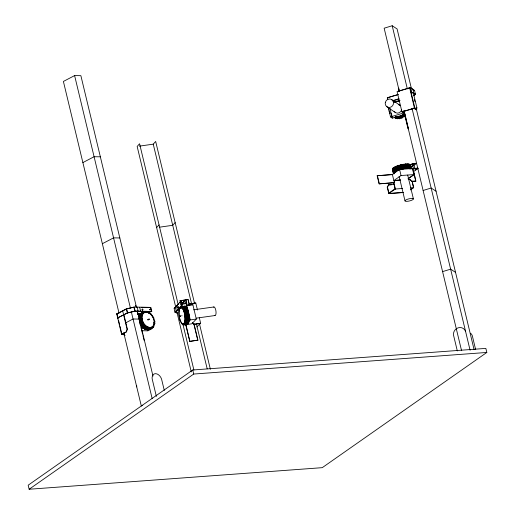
<?xml version="1.0" encoding="UTF-8"?>
<svg xmlns="http://www.w3.org/2000/svg" width="515" height="515" viewBox="0 0 515 515"><rect width="100%" height="100%" fill="white"/><g stroke="black" fill="none" stroke-linecap="round" stroke-linejoin="round"><path stroke-width="0.77" d="M177.958 307.429C176.896 306.431 179.014 308.363 177.83 306.85M148.462 313.371L150.168 312.856L150.18 313.989L151.41 313.976L151.243 315.019L152.53 315.322L152.176 316.236L153.097 317.903L154.069 318.103L153.644 319.351L154.719 320.163L153.972 320.819L154.964 321.836L154.082 322.248L154.976 323.085L153.953 323.587L154.667 324.894L153.605 324.778L154.133 326.156L153.2 325.589L153.367 327.18L152.44 326.433L152.401 327.92L151.552 326.993L151.532 328.28L150.535 327.283L150.013 328.454L149.414 327.289L148.977 328.3L148.037 326.922L147.329 327.669L146.865 326.317L146.292 327.031L145.694 325.428L142.185 327.431L142.056 326.059L140.807 325.815C145.854 324.72 143.942 320.897 140.054 324.643M145.024 325.969L144.618 324.341L141.078 326.124M187.157 309.257L187.035 307.906L183.025 308.466C183.855 310.983 182.876 312.521 188.194 310.532C188.702 313.474 188.986 316.358 189.378 319.448L184.93 319.789L189.391 319.094M183.025 308.466L183.147 309.76L187.647 309.103L187.795 310.803L188.194 310.532M395.675 116.635L396.17 117.935L397.426 116.815L397.895 117.974L398.282 117.935L398.925 116.641L399.582 117.639L399.988 117.562L400.374 116.171L402.44 117.851L402.788 117.665C400.361 116.744 401.623 113.364 403.947 116.905L403.902 115.45L404.957 115.605M402.788 117.665L402.91 116.242L403.947 116.905M185.046 306.644L185.072 306.129L185.342 306.702M147.496 329.42L147.174 329.915L146.672 328.821M149.878 312.637L149.298 313.358L148.841 312L147.921 312.669L147.193 311.369L145.771 312.103M185.992 307.262L185.722 306.393L181.705 306.992L182.181 308.459L182.374 307.552L186.385 306.992L186.597 308.24L186.385 306.992M179.033 312.637C178.647 310.024 179.207 314.305 178.84 314.813C179.503 317.433 179.574 319.422 180.881 321.959C181.473 323.401 181.557 322.66 182.342 324.547C182.362 321.933 182.902 325.795 183.012 324.334C182.967 324.154 182.973 323.336 183.192 323.813C182.844 325.879 188.065 324.971 187.595 323.645M147.934 327.031L147.161 326.607L143.453 328.499L143.106 327.096L142.217 327.418M180.031 307.127C181.177 310.384 179.632 304.616 181.055 307.751C180.874 305.092 181.718 309.637 181.705 306.992M185.368 320.008L184.261 312.753L188.657 312.142M189.378 319.448L188.96 319.242L189.011 318.328L185.001 318.888L184.924 322.763L188.928 322.203L188.735 320.53M413.442 93.44L413.841 93.318L412.869 89.262L409.979 87.672L397.078 91.573L401.945 111.858L403.844 113.158L404.243 113.036L404.314 111.955M416.847 107.641L416.744 109.257L416.339 109.38L416.448 107.757L416.847 107.641L413.326 92.958M139.108 319.3L142.082 317.729L141.219 316.236L142.172 316.319L141.419 315.09L142.481 315.096L142.037 313.513L143.125 313.893L142.61 312.695L143.73 313.242L143.537 311.89L144.618 312.676L144.902 311.324L145.835 312.367L145.867 311.26M142.063 316.371L141.992 317.266L139.159 318.727L138.747 318.437M154.139 323.317L154.204 322.422M147.193 311.369L146.962 312.412L146.189 311.266M395.687 117.6L396.054 118.476L396.666 117.639M394.162 117.594L394.754 117.626M149.009 313.062L148.23 312.676M185.471 303.11L185.728 303.708L181.28 304.346M184.183 311.099L184.235 312.76L188.271 312.187L188.503 313.165L184.492 313.725L184.647 312.708M142.822 309.888L142.43 309.129L142.758 309.921M398.224 117.684L397.767 118.74L396.17 117.935M185.657 306.85L185.722 306.393M181.261 322.442L180.9 321.778M139.977 322.667L142.101 321.566C145.018 321.63 140.627 324.463 139.842 323.163M178.351 307.461L177.945 307.519L178.357 307.371M179.143 311.272L178.866 310.056L179.143 311.736M180.385 320.626L180.411 321.875L180.714 321.399M184.737 321.051L184.904 320.272L188.915 319.706L189.263 320.62L184.705 321.476L184.904 322.744M397.895 117.974L399.466 118.753L399.84 117.51M400.239 165.212L398.752 165.347L399.717 169.705L401.204 169.287L400.258 165.115L402.781 164.562L401.797 164.819M401.211 169.261L406.863 168.038L405.891 163.976L404.764 164.388L405.891 163.976M187.157 309.2L187.035 307.906M396.029 116.873L397.02 116.937M399.614 117.671L401.172 118.373L401.558 116.989M146.266 329.317L145.842 329.684L145.5 328.557M188.741 312.56L184.737 313.081M188.96 319.242L188.793 320.517L189.217 320.935M146.743 326.388L146.003 325.802L143.17 327.27M140.814 325.776L141.129 324.843L140.299 324.662M183.334 310.139L183.662 310.912L187.672 310.352L187.647 309.103M139.378 317.491L138.664 316.242L141.503 314.781M142.359 315.116L142.14 315.92L139.301 317.382M153.811 324.553L154.03 323.755M179.349 310.062L179.149 308.794L179.265 310.461M182.786 309.135L182.374 307.552M150.168 313.867L149.421 313.313M406.863 168.051L406.605 168.418L408.279 167.993L407.307 163.937L405.64 164.324M151.777 311.453L135.149 311.105L127.321 312.92L117.678 317.897L127.63 312.927L134.866 311.247L151.777 311.453L150.805 307.391L134.177 307.049L126.349 308.865L116.705 313.841L121.598 334.274L126.136 331.937L127.07 329.175L123.542 314.491M121.907 334.28L126.445 331.943L127.379 329.182L123.858 314.498M146.144 329.767L148.977 328.3M145.043 328.757L144.49 329.137L144.033 327.778M181.872 315.431L181.904 315.946M392.514 168.695C397.033 180.405 390.01 168.695 393.248 168.482M394.58 172.461L393.441 172.866L394.786 172.313L393.814 172.332L392.803 168.27L393.679 167.967M410.191 165.405L411.047 168.675M188.625 313.693C183.327 312.515 183.482 317.33 188.78 314.716M391.722 115.495L391.896 115.096M401.204 169.287L402.221 169.023L401.243 164.955M412.644 164.176L413.255 163.912M413.796 169.017C410.912 163.158 414.594 162.354 414.639 168.83M413.551 164.394L412.74 164.581M179.928 319.287L179.864 320.446L180.282 320.214M188.136 311.672L184.119 312.251L183.855 311.311L186.507 310.983M140.569 323.929C142.867 321.057 146.009 322.982 140.84 324.547M398.752 165.347L395.681 166.474L396.679 170.903L394.445 171.746L393.473 167.69L394.741 167.381L394.252 167.729M179.651 309.071L179.542 307.809L179.561 309.431M188.464 322.1C189.797 324.514 182.432 324.63 184.512 322.152M184.525 323.761L184.396 322.467L187.067 322.094M188.155 322.416L188.406 321.907M139.449 315.907L139.198 314.974L142.037 313.513M142.513 314.723L142.874 314.047M153.322 325.654L153.657 324.952M143.936 327.778L143.479 328.473M142.076 326.259L144.927 324.765L145.616 325.467L143.492 326.568M151.243 314.903L150.554 314.202M410.371 168.27L408.762 168.502L409.438 168.09L408.492 164.021L407.79 164.446L409.399 164.214L410.371 168.27L409.496 168.714L410.97 168.579L409.985 169.068M393.814 172.332L395.713 171.437L394.696 166.95L396.119 166.686L395.687 166.487M403.136 192.552L388.799 193.608L387.241 187.119L388.793 184.814L394.187 184.415M387.241 187.119L388.793 184.814M395.172 189.147L393.615 182.658L395.166 180.347L400.567 179.947M393.615 182.658L395.166 180.347M188.477 305.176L189.359 303.882L195.777 302.987L197.457 310.011M396.556 117.974L397.767 118.74M402.717 114.639L403.078 115.843L404.262 116.66M185.291 316.628L184.846 315.824L188.851 315.264L189.314 316.049L184.924 316.854L189.314 316.049M139.829 322.293C141.979 321.856 143.37 320.491 142.05 318.708C139.34 316.081 145.983 319.345 139.243 320.176M179.523 317.852L179.793 318.791M407.307 163.937L406.85 164.356L408.492 164.021M394.696 166.95L395.417 171.141L398.333 170.208L397.503 166.809M151.59 315.309L152.202 316.126M403.264 114.555L404.075 114.877L404.101 114.073M408.266 168.012L407.79 168.405L409.464 168.077M139.456 146.131L153.245 144.155L155.672 141.458L194.631 303.734M156.637 227.598L159.064 224.901M175.151 222.596L172.725 225.293L159.702 227.16M152.968 317.53L153.476 316.841L152.517 316.577M179.278 316.262L179.033 317.105L179.445 317.279M140.074 314.871L139.964 313.957L144.194 311.691M143.106 313.719L143.588 313.191M152.582 326.478L153.09 325.982M180.392 302.389L180.147 300.689L188.162 299.569L189.288 304.249M177.392 312.94L175.435 312.341L182.175 305.08L181.203 301.024L174.057 308.337L175.036 312.399L177.154 313.043M174.463 308.285L178.757 303.657M179.735 302.601L181.203 301.024M181.512 303.818L185.818 299.55L187.28 305.633M181.911 303.76L185.818 299.55M175.036 312.399L182.175 305.08M188.162 299.569L180.018 300.824M179.947 308.633L180.353 308.015M185.374 306.824L186.784 305.298L192.803 304.455L196.305 319.062L191.908 323.8L185.896 324.643M185.413 307.268L186.881 305.691L192.9 304.861M185.419 307.281L186.887 305.704M189.359 303.882L195.777 302.987M188.104 323.195C188.426 325.383 182.123 324.849 184.145 322.976M184.035 324.45L188.162 323.761M188.825 321.482L190.293 319.905L196.305 319.062M192.237 322.995L194.103 324.302L200.644 323.272L199.331 317.813M196.885 326.941L200.116 323.465M199.44 324.566L200.644 323.272M185.638 324.231L189.758 341.394L197.902 340.138L193.968 323.755M189.758 341.394L197.902 340.138M394.696 172.293L395.005 171.965M401.764 164.871L402.756 168.907L403.799 168.74L402.781 164.658L404.269 164.44L404.719 164.414L405.736 168.444L406.638 168.366M394.49 117.214L394.87 117.658L395.61 116.635M141.116 325.029L143.968 323.542L144.58 324.36L143.64 324.353M390.177 112.476L389.649 113.049L390.138 113.371M389.121 111.401L389.572 111.04M403.078 115.843C402.479 116.544 401.076 114.948 402.704 114.819L403.908 115.663M413.577 95.796L415.502 94.457L414.53 90.402L410.5 87.634L398.353 91.31M394.245 182.735L379.111 183.855L377.167 175.737L392.501 174.482M413.429 171.714L418.006 168.502L417.91 168.096L399.582 169.448L392.379 174.488L393.84 180.572L400.361 180.096M379.111 183.855L394.451 182.593M410.391 164.929L412.354 163.551L416.017 163.281L416.12 163.686L410.88 167.356M410.487 165.334L412.451 163.957L416.12 163.686M410.783 166.95L412.747 165.572M393.84 180.572L401.037 175.531L414.227 174.559L412.766 168.476M415.296 169.931L417.91 168.096M407.97 178.711L413.86 174.591L412.406 168.502M408.337 178.686L414.227 174.559M388.703 193.202L395.076 188.741M388.799 193.608L395.378 189.005L402.55 188.477M410.41 189.958L413.7 187.653L412.142 181.164L409.618 179.413L410.777 180.359M412.142 181.164L413.494 187.795M415.753 181.151L414.009 172.898L415.753 181.151L411.768 181.447M410.931 189.121L412.161 188.252M192.745 369.989L28.171 485.194L29.143 489.25L322.255 467.665L486.83 352.453L485.857 348.398L192.745 369.989L193.724 374.045L29.143 489.25M413.912 95.404L415.096 94.58L414.775 93.228M402.189 164.497L403.194 168.54M388.96 109.637L388.98 110.068M137.724 313.815C140.762 314.749 140.891 312.657 143.769 311.749M143.885 312.953L144.483 312.599M151.706 327.109L152.286 326.716M149.054 328.84L149.562 329.381L149.73 328.93M185.4 318.36L184.994 317.395L188.986 316.828C189.881 319.854 178.84 317.845 189.411 317.8M409.399 164.214L408.768 164.53M395.05 167.195L395.707 166.847M401.256 117.04L401.603 116.854M136.501 307.391L80.874 75.679L74.611 75.583L63.397 81.441L119.029 313.146M82.876 162.579L94.091 156.721L100.348 156.817M102.356 243.711L113.57 237.859L119.828 237.956M125.338 323.021L133.05 318.991L139.308 319.094M142.719 405.26L141.316 405.987L123.709 332.651M134.866 311.247L133.894 307.191L126.658 308.871L117.04 313.995M139.674 307.313L140.647 311.369M142.031 309.367L142.507 309.122M141.986 309.547L142.681 309.187M142.539 309.489L142.623 309.695M142.307 310.056L142.906 309.747M142.391 310.075L142.874 309.83M150.805 307.391L141.219 307.346M140.698 313.352L144.638 311.433M139.777 314.156L142.61 312.695M139.056 315.238L141.895 313.777M138.58 316.551L141.419 315.09M139.095 317.337L141.219 316.236M139.069 317.684L141.194 316.583M139.076 318.933L141.207 317.832M139.333 320.691L142.211 319.216L141.451 319.512L141.541 319.886L142.449 320.214L139.565 321.663M139.417 320.987L141.541 319.886M139.726 322.184L142.565 320.716L142.938 321.675L140.099 323.143M141.921 327.16L144.76 325.699M153.547 322.57L154.964 321.836M143.164 328.28L146.003 326.819M153.528 324.167L154.951 323.433M144.49 329.137L147.329 327.669M145.52 328.654L148.352 327.154L149.131 327.36M144.792 329.285L147.625 327.823M147.406 328.519L150.277 327.437M145.842 329.684L148.681 328.222M147.174 329.915L150.013 328.454M147.464 329.922L150.296 328.461M151.429 328.074L153.56 326.974M153.367 327.18L150.535 328.647L152.086 328.647L147.831 330.842L141.631 330.714M148.095 329.355L148.429 329.812L151.532 328.28M149.562 329.381L152.633 327.785M407.822 168.366L407.056 168.366L406.084 164.304L406.818 164.349M403.934 164.188L403.322 164.562L404.281 168.63L405.318 168.334L404.339 164.214L403.934 164.188L404.906 168.244M409.747 164.633L411.002 168.785M393.679 173.639L394.29 173.381M396.093 166.66L396.885 166.313L397.863 170.368L397.046 170.71L396.582 168.688M394.168 173.227L393.441 173.33L392.726 169.075M180.881 307.828L180.495 307.68M183.186 323.774L183.694 323.523M183.469 324.811L183.533 323.684M408.131 164.459L408.588 164.6M408.62 166.487L409.303 168.45M409.979 165.032L410.236 164.826L409.702 164.897M397.323 166.133L398.282 165.817L399.376 169.847M398.314 170.195L399.215 169.866M409.56 168.656L409.11 168.514M411.524 89.024L397.097 28.949L392.192 25.75L384.151 28.203L399.325 91.4M423.111 190.479L431.145 188.026L436.057 191.226M442.591 271.617L450.625 269.165L455.537 272.364M387.686 99.286L387.325 97.766L398.462 94.393M387.325 97.766L397.838 94.702M410.094 87.756L411.073 91.812L415.502 94.457M392.23 100.747L398.913 98.726M393.074 100.927L399.009 99.131M393.981 102.279L399.183 100.708M399.299 100.786L394.844 102.137L400.046 100.58M401.945 111.858L414.845 107.957L416.744 109.257M402.466 111.819L414.968 108.041M388.207 107.21L390.537 116.924L403.908 112.882M390.537 116.924L392.314 118.147L404.938 114.33M399.074 116.776L400.033 116.442L401.217 117.259M144.824 312.457L145.507 312.277M150.676 327.431L151.346 327.218M148.429 329.812L148.674 329.439M409.142 164.594L409.998 164.517M394.419 172.757L393.441 173.33M153.605 318.952L153.232 317.993M181.892 303.387L185.567 302.872M176.806 305.762L176.4 305.82L177.379 309.876L177.778 309.818M177.907 307.004L178.306 306.946M178.332 307.049L177.868 306.914M180.598 306.773L185.072 306.129M177.952 307.217L178.351 307.159M181.216 306.766L185.213 306.161M177.958 307.326L178.364 307.268M182.69 306.715L184.022 306.528M181.872 307.107L185.87 306.496M182.522 307.732L186.533 307.172M187.177 308.15L182.587 308.839L182.207 308.382M183.765 309.966L187.775 309.406M193.646 309.811L213.918 306.972M184.293 311.44L188.303 310.88M185.014 314.433L189.024 313.873M185.078 314.826L189.089 314.266M185.265 316.216L189.275 315.65M185.387 317.974L189.398 317.414M196.292 318.148L215 315.528M185.252 321.18L189.263 320.62M184.994 322.499L189.005 321.939M184.621 323.562L188.632 323.002M182.844 324.817L187.608 324.199M194.103 324.302L200.522 323.407M392.778 169.235L392.436 169.178M410.191 164.832L411.24 168.978M397.548 116.937L398.539 116.841L399.724 117.652M395.295 171.798L394.477 171.753M412.515 168.907L418.006 168.502M377.167 175.737L392.295 174.624M408.279 179.381L409.824 179.265M411.974 181.306L415.959 181.01M388.587 184.956L391.67 184.731M410.513 187.885L413.7 187.653M403.342 192.41L389.005 193.466L387.447 186.977M193.724 374.045L486.83 352.453M153.766 319.467L154.03 320.446M393.235 168.276L392.803 168.27M395.996 171.25L395.436 171.147M398.031 101.185L399.421 101.165M122.686 310.918L123.658 314.974M145.893 312.238L146.633 312.251M137.82 314.208L140.151 314.272M116.705 313.841L117.323 313.854M141.232 328.422L144.335 328.486M121.881 334.132L124.521 334.184M121.598 334.274L124.237 334.332M179.188 315.714L179.104 314.691M142.887 323.182L142.694 322.834M407.841 164.401L407.217 164.33L408.195 168.386L408.82 168.463M138.664 316.242L139.365 316.48M181.055 307.751L181.422 307.822M182.625 323.755L182.999 323.826M154.088 320.961L154.172 321.914M147.039 312.309L147.831 312.579M142.101 321.566L141.96 321.199M139.127 318.714L139.256 319.139M402.601 164.407L403.58 168.463M399.679 165.334L400.676 169.403M179.053 314.144L179.046 313.165M413.506 108.086L416.577 110.088L474.083 349.601M139.964 313.957L140.383 314.266M413.017 89.764L414.124 90.518M409.695 87.878L414.446 108.079L416.339 109.38M411.073 91.812L415.096 94.58M391.361 99.401L400.528 105.697A4.313 4.069 -55.5 0 0 398.642 104.751M402.35 111.736L404.243 113.036M404.075 114.877L405.26 115.688M403.097 114.433L404.281 115.251M402.627 116.57L401.443 115.759L400.535 116.236L401.719 117.053M386.52 106.451L395.681 112.746M399.988 117.562L401.172 118.373M398.282 117.935L399.466 118.753M394.87 117.658L396.054 118.476M394.509 117.549L395.694 118.36M192.359 322.86L194.226 324.167M181.628 307.918L182.007 308.189M182.426 323.665L182.053 323.562M402.44 117.851L401.764 117.143M181.46 322.699L181.84 323.156M142.101 312.824L141.85 313.384M139.295 320.201L139.404 320.581M391.162 113.615L391.748 114.407M188.516 323.169L188.22 322.59M404.307 164.137L405.279 168.193M399.054 118.746L398.79 118.102M138.908 311.363L139.353 311.678L139.501 311.305M188.026 323.851L187.756 323.163M187.46 324.205L187.318 323.748M397.355 118.746L397.232 118.199M184.75 306.67L184.46 306.219L184.473 306.773M183.997 323.201L184.151 324.328M180.05 308.343L179.902 307.262M475.577 349.363L472.281 335.632A6.534 6.148 -56.9 0 0 470.568 333.263M414.408 99.26L414.961 101.577M410.5 87.634L411.472 91.689M409.979 87.672L414.845 107.957M392.192 25.75L407.359 88.941M412.045 108.446L470.105 350.303M399.46 91.303L398.713 88.181L398.307 88.303L399.054 91.425M404.14 110.802L408.447 128.75L408.047 128.872L403.741 110.925M404.005 110.905L461.504 350.412M412.354 163.551L412.451 163.957M457.32 350.934L453.47 334.917A6.534 6.148 -56.9 0 1 458.234 327.798A6.534 6.148 -56.9 0 1 465.528 331.235M409.895 164.446L410.867 168.502M409.219 164.163L410.198 168.218M408.247 163.989L409.219 168.045M407.011 163.937L407.983 167.993M405.55 164.002L406.528 168.057M407.687 175.094L413.397 198.887M387.441 97.844L387.808 99.369M389.984 108.427L392.314 118.147M400.857 164.774L401.829 168.836M400.464 164.871L401.443 168.926M399.125 165.238L400.097 169.293M399.582 169.448L401.037 175.531M397.483 165.766L398.456 169.821M397.136 165.888L398.108 169.944M399.112 176.342L405.009 200.901M395.984 166.345L396.962 170.401M393.666 167.555L394.638 171.611M392.926 168.148L393.898 172.203M393.821 182.51L395.378 189.005M377.373 175.596L379.317 183.707M199.318 323.24L210.365 369.268M153.245 144.155L191.644 304.088M196.324 323.594L207.191 368.843M188.226 300.483L189.16 304.384M193.846 323.89L197.779 340.273M185.419 299.608L190.293 319.905M180.804 301.082L181.776 305.138M180.147 300.689L180.52 302.254M181.267 305.369L181.641 306.934M185.767 324.096L189.887 341.258M181.145 305.504L181.518 307.069M178.164 304.481L139.584 143.762L137.157 146.46L175.737 307.172M179.104 308.382L179.478 309.94M182.851 323.98L193.898 370.015M176.491 310.294L191.284 371.927M175.274 307.037L176.246 311.092M175.113 310.989L175.435 312.341M150.683 308.215L151.494 311.594M164.291 390.454L161.549 379.014A6.534 4.442 62.4 0 0 155.582 373.665A6.534 4.442 62.4 0 0 152.157 378.866L156.367 396.408M137.164 307.107L138.142 311.163M137.248 310.513L152.981 376.047M135.67 305.253L136.044 306.811M137.17 311.491L137.917 314.614M139.977 323.188L140.537 325.538M140.917 327.096L142.604 334.119M142.977 335.677L144.097 340.357M134.177 307.049L135.149 311.105M74.611 75.583L130.424 308.073M131.364 311.974L152.157 398.571M126.658 308.871L127.63 312.927M126.349 308.865L127.321 312.92M117.014 313.847L118.167 318.682M118.54 320.24L119.66 324.92M120.04 326.484L121.72 333.501M182.484 306.67L182.561 306.122L182.774 306.65M401.7 109.689A4.313 4.069 -55.5 0 1 394.13 111.324M125.081 335.529A4.313 2.903 62.7 0 1 123.458 334.364M214.594 315.392A4.313 1.487 82 0 0 215.972 313.815A4.313 1.487 82 0 0 215.482 309.071L215.135 308.195A4.313 1.487 82 0 0 213.545 307.133M136.739 386.92A6.534 4.442 62.4 0 1 136.694 385.516M148.893 319.055C149.286 320.633 149.884 318.341 148.893 319.055M149.717 309.47C150.032 311.047 150.779 308.833 149.717 309.47M180.224 315.753L180.443 316.448L180.224 315.753M385.342 102.459L385.233 103.567A4.313 4.069 -55.5 0 0 391.22 106.914A4.313 4.069 -55.5 0 0 391.966 99.775A4.313 4.069 -55.5 0 0 385.342 102.459M180.668 303.689L180.881 304.404L180.668 303.689M147.76 319.564C147.96 321.141 148.893 319.075 147.76 319.564M412.708 198.487L411.987 198.43A4.313 1.094 -13.5 0 0 405.176 200.477A4.313 1.094 -13.5 0 0 409.824 200.869A4.313 1.094 -13.5 0 0 412.708 198.487"/></g></svg>
